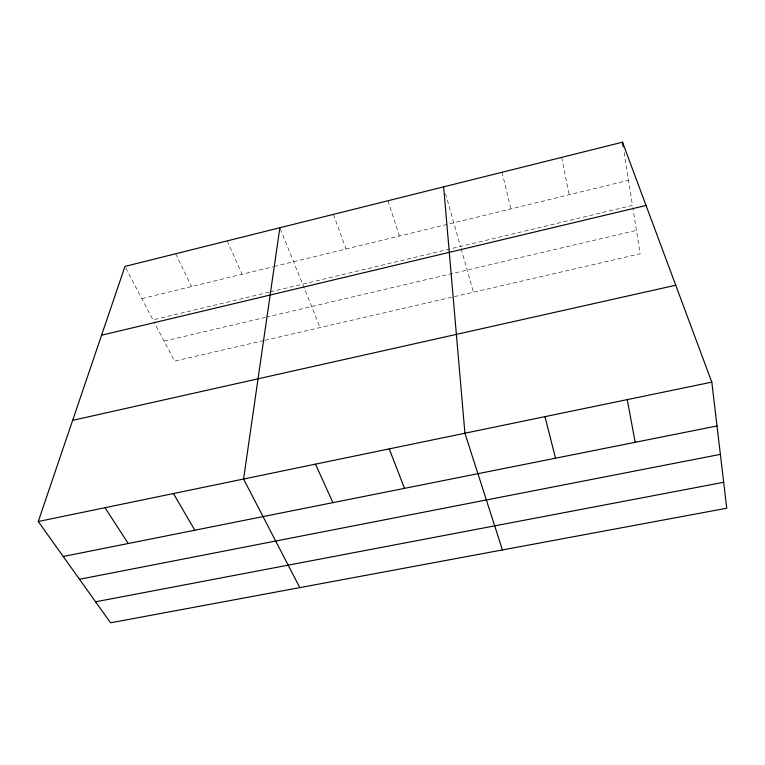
<?xml version="1.0" encoding="UTF-8"?>
<svg xmlns="http://www.w3.org/2000/svg" width="765" height="765" viewBox="0 0 765 765"><rect width="100%" height="100%" fill="white"/><g stroke="black" fill="none" stroke-linecap="round" stroke-linejoin="round"><path stroke-width="0.57" stroke-dasharray="3.83 2.87" d="M141.85 298.627L272.981 266.755M274.119 266.478L628.524 180.311M269.156 292.154L152.99 319.894L124.972 266.411M270.313 291.876L632.483 205.374L623.953 151.432M164.121 341.133L265.092 317.446M266.258 317.179L636.432 230.351M263.849 340.54L174.592 361.118L154.052 321.922M265.006 340.272L640.142 253.789L632.846 207.65M175.654 253.76L191.527 286.559M227.272 240.87L242.084 274.262M280.296 228.84L320.114 327.563M333.425 214.363L346 248.998M388.008 200.736L399.397 236.012M445.536 193.593L460.473 246.464M461.113 248.711L473.411 292.22M502.06 172.259L510.905 208.902M561.673 157.38L569.131 194.75"/><path stroke-width="1.15" d="M279.856 227.74L243.566 479.033L299.803 587.616M38.25 521.52L124.972 266.411L622.5 142.194L711.804 382.127L726.75 508.228L110.581 622.806L38.25 521.52L711.804 382.127M101.592 335.204L646.043 205.46M72.637 420.358L675.734 285.24M63.218 556.49L716.996 425.962M79.493 579.277L720.362 454.362M95.577 601.806L723.68 482.294M105.015 507.702L128.243 543.504M173.435 493.549L194.826 530.212M315.476 464.154L332.899 502.643M389.242 448.883L404.503 488.347M502.423 549.939L464.919 433.22L443.633 186.851M544.976 416.657L555.524 458.206M627.243 399.626L635.18 442.294M622.5 142.194L623.226 146.813"/></g></svg>
